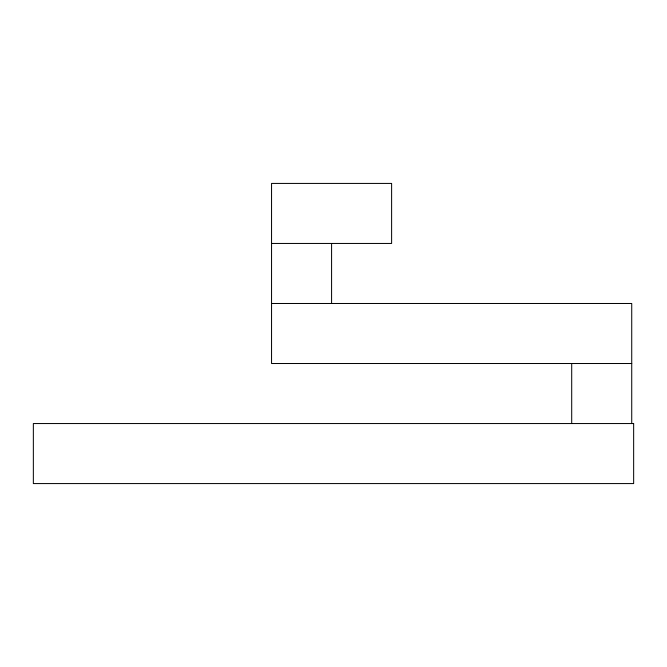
<?xml version="1.0" encoding="UTF-8"?>
<svg xmlns="http://www.w3.org/2000/svg" width="667" height="667" viewBox="0 0 667 667"><rect width="100%" height="100%" fill="white"/><g stroke="black" fill="none" stroke-linecap="round" stroke-linejoin="round"><path stroke-width="1" d="M271.552 243.455L391.612 243.455L391.612 183.425L271.552 183.425L271.552 363.515L631.732 363.515M271.552 303.485L631.732 303.485L631.732 423.545M571.702 363.515L571.702 423.545M331.582 243.455L331.582 303.485M633.65 423.545L33.35 423.545L33.35 483.575L633.65 483.575L633.65 423.545"/></g></svg>
